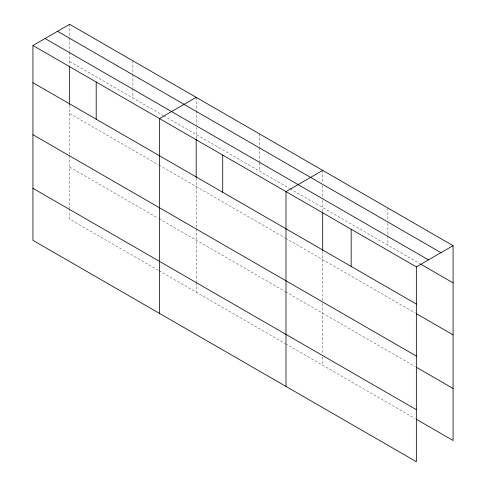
<?xml version="1.0" encoding="UTF-8"?>
<svg xmlns="http://www.w3.org/2000/svg" width="486" height="486" viewBox="0 0 486 486"><rect width="100%" height="100%" fill="white"/><g stroke="black" fill="none" stroke-linecap="round" stroke-linejoin="round"><path stroke-width="0.36" stroke-dasharray="2.43 1.82" d="M196.18 178.265L196.18 228.08M196.18 138.303L196.18 125.424M322.71 251.317L322.71 300.372M322.71 211.355L322.71 198.476M69.65 61.479L162.919 115.328M163.569 115.704L289.449 188.38M290.099 188.756L419.831 263.655M69.65 113.505L158.351 164.718M159.007 165.094L284.881 237.769M285.537 238.146L415.269 313.045M69.65 167.105L158.351 218.317M159.007 218.694L284.881 291.369M285.537 291.746L415.269 366.644M158.351 270.338L69.65 219.125L69.65 209.326M159.007 270.714L284.881 343.389M285.537 343.766L415.269 418.671M387.895 208.038L387.895 220.176M387.895 223.214L387.895 235.352M387.895 236.111L387.895 245.217M322.71 170.404L322.71 182.542M322.71 185.579L322.71 197.717M322.71 303.392L322.71 353.923M322.71 356.937L322.71 365.229M259.445 133.875L259.445 146.778M259.445 147.537L259.445 161.953M259.445 162.713L259.445 171.06M196.18 97.352L196.18 110.249M196.18 111.008L196.18 124.665M196.18 228.833L196.18 281.625M196.18 282.378L196.18 292.177M132.915 60.823L132.915 73.726M132.915 74.486L132.915 88.142M132.915 88.902L132.915 98.008M69.65 24.3L69.65 37.197M69.65 37.957L69.65 51.619M69.65 52.373L69.65 65.252M69.65 105.213L69.65 155.028M69.65 155.781L69.65 208.573"/><path stroke-width="0.73" d="M69.65 104.46L69.65 66.005M196.18 177.505L196.18 139.057M322.71 250.557L322.71 212.862M32.927 45.502L416.35 266.875L416.35 461.7L32.927 240.333L32.927 45.502L69.65 24.3L453.074 245.667L453.074 440.498L416.575 419.424M196.18 97.352L159.457 118.554L159.457 313.385M322.71 170.404L285.987 191.606L285.987 386.437M416.35 266.875L453.074 245.667M57.53 31.298L440.954 252.665M45.046 38.509L428.47 259.876M420.487 264.032L453.074 282.852M32.927 82.687L416.35 304.054M416.575 313.798L453.074 334.872M32.927 134.707L416.35 356.074M416.575 367.398L453.074 388.472M32.927 188.307L416.35 409.674M351.165 229.24L351.165 266.419M222.722 155.083L222.722 192.262M96.192 82.031L96.192 119.21"/></g></svg>
